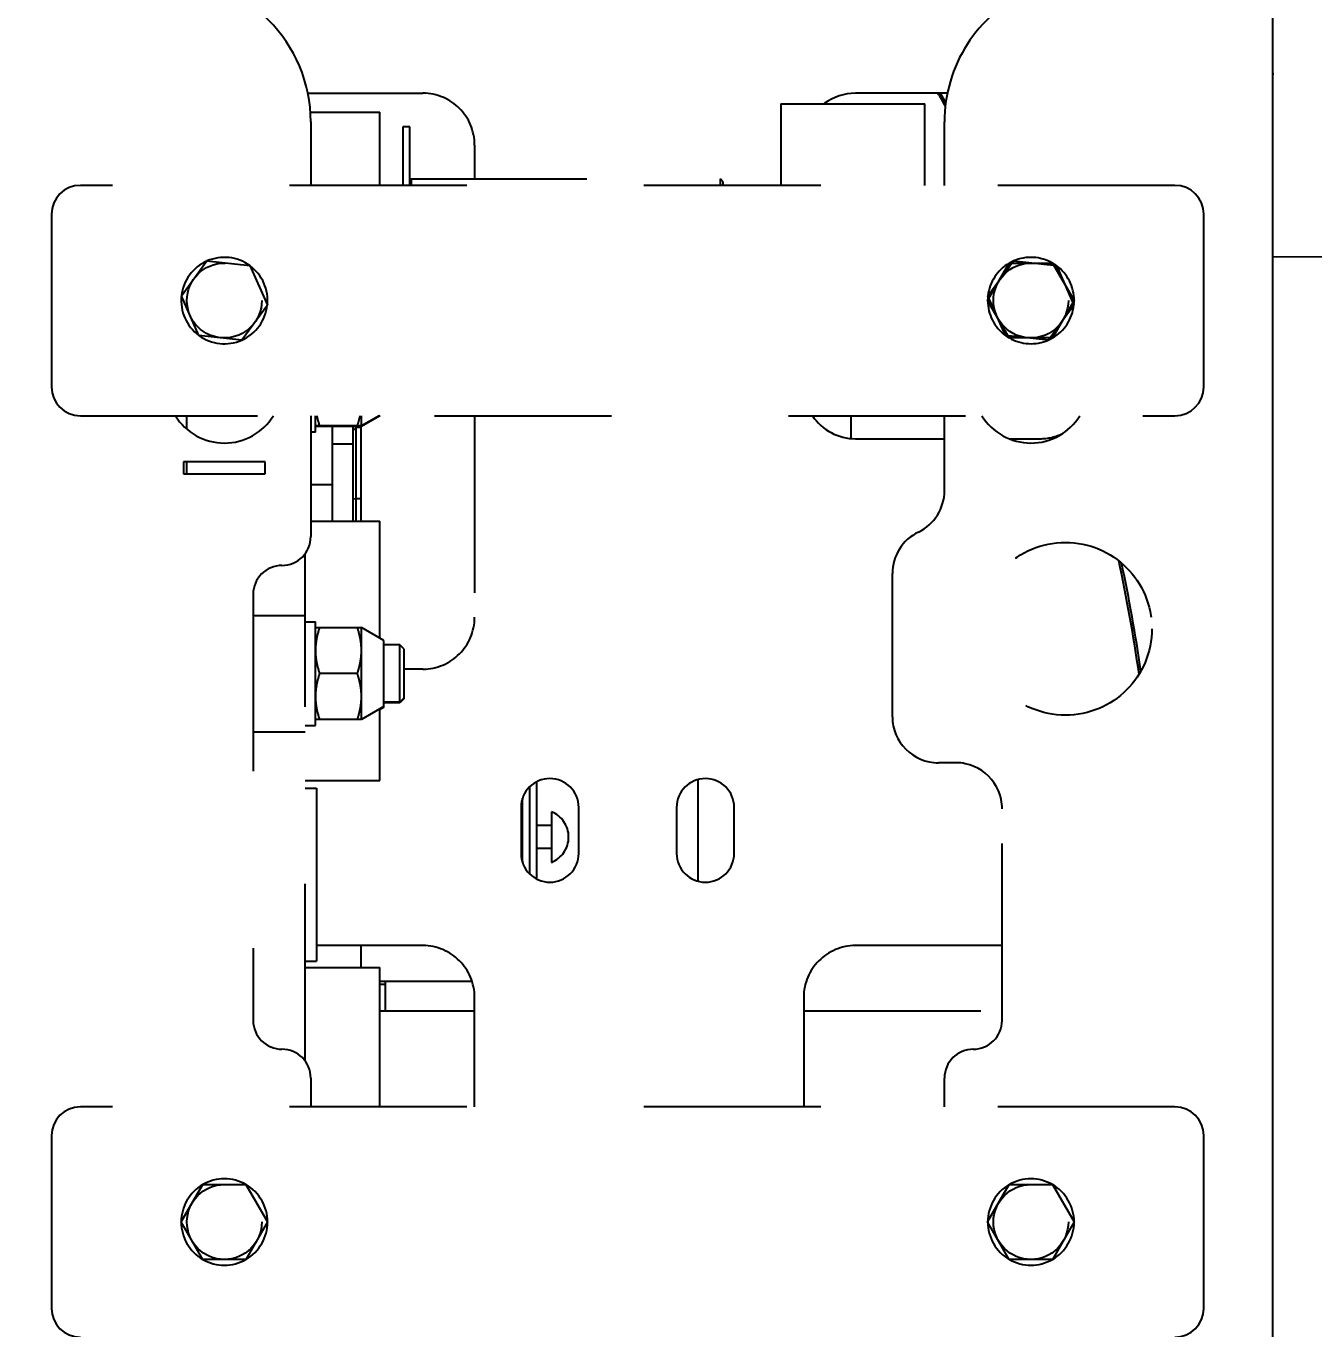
# Model space of a CAD drawing. Header units: millimetres. Extents: x 11802 to 19889, y -472 to 9054.
# Drawn here: x 16755.8 to 16979.4, y 3230.8 to 3457 of the extents above; entities that cross this region are included whole.
import ezdxf

# ---------------------------------------------------------------- set-up
doc = ezdxf.new("R2010")
doc.units = ezdxf.units.MM
doc.header["$LTSCALE"] = 307.34
doc.header["$PDMODE"] = 3
doc.header["$PDSIZE"] = 8
doc.linetypes.add('DOT', pattern=[0.2, 0.1, -0.1])
doc.layers.get('0').update_dxf_attribs({"linetype": 'CONTINUOUS'})
doc.layers.get('Defpoints').update_dxf_attribs({"linetype": 'CONTINUOUS'})
doc.styles.get("Standard").update_dxf_attribs({"font": 'calibri.ttf'})
doc.dimstyles.new('DIMSTYLE_2', dxfattribs={"dimtxt": 35, "dimasz": 35, "dimexe": 1.5, "dimexo": 1, "dimgap": 0.875, "dimtad": 1, "dimdec": 0, "dimdsep": 46, "dimtxsty": 'Standard', "dimblk": '_FILLED', "dimblk1": '_FILLED', "dimblk2": '_FILLED', "dimcen": 0.09, "dimazin": 2, "dimtp": 0.01, "dimtm": 0.01, "dimtfac": 1, "dimtdec": 0, "dimtofl": 0, "dimtmove": 0, "dimatfit": 3, "dimldrblk": '_FILLED', "dimfxl": 1, "dimtolj": 1, "dimarcsym": 0})

# ---------------------------------------------------------------- blocks, each defined once
blk = doc.blocks.new('_FILLED')
at = {"color": 0, "linetype": 'ByBlock'}
blk.add_solid([(0, 0), (-1, 0.2143), (-1, -0.2143)], dxfattribs=at)
blk = doc.blocks.new('*D164')
at = {"color": 0, "linetype": 'Continuous', "lineweight": -2}
for p, q in [((16972.25, 3804.97), (16972.25, 3744.5)), ((16343.6, 3267.72), (16343.6, 3747.5)), ((16378.6, 3746), (16937.25, 3746))]:
    blk.add_line(p, q, dxfattribs=at)
at = {"layer": 'Defpoints', "color": 0}
for p in [(16972.25, 3805.97), (16972.25, 3746), (16343.6, 3266.72)]:
    blk.add_point(p, dxfattribs=at)
at = {"color": 0, "linetype": 'ByBlock', "lineweight": -2, "xscale": 35, "yscale": 35, "zscale": 35}
for p, rotation in [((16343.6, 3746), 179.9999902335), ((16972.25, 3746), 359.9999902334998)]:
    blk.add_blockref('_FILLED', p, dxfattribs=dict(at, rotation=rotation))
at = {"color": 0, "insert": (16648.09, 3793.54), "char_height": 35, "attachment_point": 2, "rotation": 360, "line_spacing_factor": 0.9}
blk.add_mtext('\\A1;AFU-630', dxfattribs=at)
blk = doc.blocks.new('*D379')
at = {"color": 0, "linetype": 'Continuous', "lineweight": -2}
for p, q in [((16107.81, 3441.04), (16107.81, 3870.15)), ((16142.81, 3868.65), (16937.25, 3868.65)), ((16972.25, 3690.6), (16972.25, 3870.15))]:
    blk.add_line(p, q, dxfattribs=at)
at = {"layer": 'Defpoints', "color": 0}
for p in [(16972.25, 3868.65), (16972.25, 3689.6), (16107.81, 3440.04)]:
    blk.add_point(p, dxfattribs=at)
at = {"color": 0, "linetype": 'ByBlock', "lineweight": -2, "xscale": 35, "yscale": 35, "zscale": 35, "rotation": 180}
blk.add_blockref('_FILLED', (16107.81, 3868.65), dxfattribs=at)
at = {"color": 0, "linetype": 'ByBlock', "lineweight": -2, "xscale": 35, "yscale": 35, "zscale": 35}
blk.add_blockref('_FILLED', (16972.25, 3868.65), dxfattribs=at)
at = {"color": 0, "insert": (16540.03, 3887.45), "char_height": 35, "attachment_point": 5}
blk.add_mtext('\\A1;\\A1;864', dxfattribs=at)

msp = doc.modelspace()

# ---------------------------------------------------------------- hatches: boundary and pattern name
at = {"linetype": 'ByBlock', "lineweight": 30}
h = msp.add_hatch(dxfattribs=at)
h.set_pattern_fill('AR-SAND', color=256, angle=90)
h.set_pattern_definition([(127.5, (17718.592, -3718.956), (-48.94132, -1.60003), [0, -38.608, 0, -43.18, 0, -41.275]), (97.5, (17718.59, -3718.956), (-71.6825, 44.95233), [0, -20.828, 0, -34.798, 0, -13.335]), (57.5, (17718.59, -3750.2), (-0.14372, 79.09924), [0, -12.7, 0, -45.72, 0, -59.69]), (47.5, (17718.59, -3750.2), (-22.29293, 76.35565), [0, -6.35, 0, -29.972, 0, -34.29])])
h.paths.add_polyline_path([(17146.62104, 3805.93432), (17146.62104, 3764.36837), (17146.62104, 3414.36837), (16971.62104, 3414.36837), (16971.62104, 3805.93432)])

# ---------------------------------------------------------------- linework, layer by layer
at = {"color": 0, "linetype": 'Continuous'}
for p, q in [((16972.24996, 1431.87286), (16972.24996, 3805.97267)), ((16804.74119, 3445.33236), (16824.68996, 3445.33236)), ((16886.84996, 3443.51154), (16911.84996, 3443.51154)), ((16915.75873, 3445.33236), (16899.80996, 3445.33236)), ((16760.24996, 3424.33236), (16760.24996, 3394.33236)), ((16960.24996, 3394.33236), (16960.24996, 3424.33236)), ((16760.24996, 3264.33236), (16760.24996, 3234.33236)), ((16960.24996, 3234.33236), (16960.24996, 3264.33236))]:
    msp.add_line(p, q, dxfattribs=at)
at = {"color": 0, "linetype": 'DOT'}
for p, q in [((16886.84996, 3443.51154), (16886.84996, 3429.33236)), ((16911.84996, 3429.33236), (16911.84996, 3443.51154)), ((16805.19115, 3442.01154), (16817.24996, 3442.01154)), ((16817.24996, 3429.33236), (16817.24996, 3442.01154)), ((16805.24996, 3440.33236), (16805.24996, 3429.33236)), ((16821.24996, 3439.51154), (16821.24996, 3429.33236)), ((16822.44996, 3439.51154), (16821.24996, 3439.51154)), ((16822.44996, 3429.33236), (16822.44996, 3439.51154)), ((16915.24996, 3429.33236), (16915.24996, 3440.33236)), ((16833.68996, 3436.33236), (16833.68996, 3430.46154)), ((16822.44996, 3430.46154), (16876.34996, 3430.46154)), ((16822.74996, 3429.33236), (16822.74996, 3430.46154)), ((16876.34996, 3429.33236), (16876.34996, 3430.46154)), ((16876.84996, 3429.96154), (16876.34996, 3430.46154)), ((16876.84996, 3429.33236), (16876.84996, 3429.96154)), ((16955.24996, 3429.33236), (16765.24996, 3429.33236)), ((16782.78802, 3410.14029), (16787.21868, 3416.19856)), ((16787.21868, 3416.19856), (16794.68062, 3415.39063)), ((16922.78802, 3410.14029), (16927.21868, 3416.19856)), ((16927.21868, 3416.19856), (16934.68062, 3415.39063)), ((16794.68062, 3415.39063), (16797.7119, 3408.52443)), ((16922.74441, 3409.33236), (16926.49719, 3415.83236)), ((16926.49719, 3415.83236), (16934.00274, 3415.83236)), ((16934.00274, 3415.83236), (16937.75552, 3409.33236)), ((16934.68062, 3415.39063), (16937.7119, 3408.52443)), ((16785.8193, 3403.2741), (16782.78802, 3410.14029)), ((16926.49719, 3402.83236), (16922.74441, 3409.33236)), ((16925.8193, 3403.2741), (16922.78802, 3410.14029)), ((16937.75552, 3409.33236), (16934.00274, 3402.83236)), ((16797.7119, 3408.52443), (16793.28124, 3402.46616)), ((16937.7119, 3408.52443), (16933.28124, 3402.46616)), ((16793.28124, 3402.46616), (16785.8193, 3403.2741)), ((16933.28124, 3402.46616), (16925.8193, 3403.2741)), ((16934.00274, 3402.83236), (16926.49719, 3402.83236)), ((16765.24996, 3389.33236), (16955.24996, 3389.33236)), ((16783.74996, 3386.99562), (16783.74996, 3389.33236)), ((16805.24996, 3389.33236), (16805.24996, 3368.33236)), ((16806.04996, 3386.46428), (16806.04996, 3389.33236)), ((16817.12184, 3389.33236), (16814.04996, 3387.55881)), ((16817.28558, 3389.33236), (16814.04996, 3387.46428)), ((16814.04996, 3387.46428), (16814.04996, 3389.33236)), ((16833.68996, 3389.33236), (16833.68996, 3354.33236)), ((16899.0274, 3385.33236), (16899.0274, 3389.33236)), ((16915.24996, 3376.33236), (16915.24996, 3389.33236)), ((16814.04996, 3387.55881), (16806.04996, 3387.55881)), ((16814.04996, 3387.46428), (16806.04996, 3387.46428)), ((16806.73331, 3387.55868), (16806.73625, 3387.5497)), ((16809.0102, 3371.01156), (16809.0102, 3387.46428)), ((16812.6274, 3371.01156), (16812.6274, 3387.46428)), ((16812.6274, 3386.77892), (16813.1274, 3387.25727)), ((16813.1274, 3371.01156), (16813.1274, 3387.46428)), ((16814.0102, 3387.25727), (16813.1274, 3387.25727)), ((16813.36316, 3387.54982), (16813.36607, 3387.55881)), ((16813.36368, 3387.5497), (16813.36662, 3387.55868)), ((16814.0102, 3371.01156), (16814.0102, 3387.46428)), ((16805.24996, 3386.55881), (16806.04996, 3386.55881)), ((16812.6274, 3384.37267), (16809.0102, 3384.37267)), ((16899.80996, 3385.33236), (16915.24996, 3385.33236)), ((16926.47294, 3385.33236), (16931.80996, 3385.33236)), ((16783.14996, 3381.33236), (16783.14996, 3379.23236)), ((16797.34996, 3381.33236), (16783.14996, 3381.33236)), ((16783.74996, 3379.23236), (16783.74996, 3381.33236)), ((16797.34996, 3379.23236), (16797.34996, 3381.33236)), ((16783.14996, 3379.23236), (16797.34996, 3379.23236)), ((16805.24996, 3377.38052), (16809.0102, 3377.38052)), ((16812.6274, 3374.94233), (16813.1274, 3374.90153)), ((16814.0102, 3374.90153), (16813.1274, 3374.90153)), ((16805.24996, 3371.01156), (16817.24996, 3371.01156)), ((16817.24996, 3350.72158), (16817.24996, 3371.01156)), ((16804.24996, 3277.32691), (16804.24996, 3365.33779)), ((16906.20039, 3337.07448), (16906.20039, 3361.92085)), ((16795.24996, 3358.33236), (16795.24996, 3284.33236)), ((16795.24996, 3354.6691), (16804.24996, 3354.6691)), ((16804.24996, 3353.5691), (16806.04996, 3353.5691)), ((16806.04996, 3335.56911), (16806.04996, 3353.5691)), ((16806.04996, 3352.5691), (16814.04996, 3352.5691)), ((16814.04996, 3336.5691), (16814.04996, 3352.5691)), ((16817.94996, 3350.31744), (16814.04996, 3352.5691)), ((16817.94996, 3338.70568), (16817.94996, 3350.31744)), ((16820.69996, 3349.5691), (16817.94996, 3349.5691)), ((16820.69996, 3339.45402), (16820.69996, 3349.5691)), ((16821.44996, 3348.8191), (16820.69996, 3349.5691)), ((16821.44996, 3340.20402), (16821.44996, 3348.8191)), ((16813.33543, 3344.5691), (16806.76449, 3344.5691)), ((16824.68996, 3345.33236), (16821.44996, 3345.33236)), ((16820.69996, 3339.5691), (16817.94996, 3339.5691)), ((16820.69996, 3339.45402), (16817.94996, 3339.45402)), ((16821.44996, 3340.3191), (16820.69996, 3339.5691)), ((16821.44996, 3340.20402), (16820.69996, 3339.45402)), ((16817.94996, 3338.82077), (16814.04996, 3336.5691)), ((16817.94996, 3338.70568), (16817.24996, 3338.30154)), ((16817.24996, 3326.01156), (16817.24996, 3338.41662)), ((16804.24996, 3335.5691), (16806.04996, 3335.5691)), ((16814.04996, 3336.5691), (16806.04996, 3336.5691)), ((16795.24996, 3334.4691), (16804.24996, 3334.4691)), ((16917.24996, 3329.07448), (16914.20039, 3329.07448)), ((16804.24996, 3326.01156), (16817.24996, 3326.01156)), ((16844.4102, 3325.74413), (16844.4102, 3308.92152)), ((16872.4102, 3326.14256), (16872.4102, 3308.52275)), ((16804.24996, 3324.63918), (16806.24996, 3324.63918)), ((16806.24996, 3324.63918), (16806.24996, 3294.63918)), ((16843.2102, 3324.85355), (16843.2102, 3309.81103)), ((16841.74996, 3321.33236), (16841.74996, 3313.33236)), ((16842.0102, 3311.74525), (16842.0102, 3322.92036)), ((16851.74996, 3313.33236), (16851.74996, 3321.33236)), ((16868.74996, 3321.33236), (16868.74996, 3313.33236)), ((16878.74996, 3313.33236), (16878.74996, 3321.33236)), ((16925.24996, 3284.33236), (16925.24996, 3321.07448)), ((16847.0102, 3320.56718), (16847.0102, 3311.76718)), ((16847.0102, 3318.16718), (16844.4102, 3318.16718)), ((16847.0102, 3314.16718), (16844.4102, 3314.16718)), ((16824.68996, 3297.33236), (16806.24996, 3297.33236)), ((16814.0102, 3293.51158), (16814.0102, 3297.33236)), ((16925.24996, 3297.33236), (16899.80996, 3297.33236)), ((16804.24996, 3294.63918), (16806.24996, 3294.63918)), ((16804.24996, 3293.51158), (16817.24996, 3293.51158)), ((16817.24996, 3269.33236), (16817.24996, 3293.51158)), ((16817.24996, 3291.1351), (16833.23357, 3291.1351)), ((16817.24996, 3290.61801), (16818.2102, 3290.61801)), ((16818.2102, 3285.97267), (16818.2102, 3291.12913)), ((16833.68996, 3269.33236), (16833.68996, 3288.33236)), ((16890.80996, 3288.33236), (16890.80996, 3269.33236)), ((16817.24996, 3285.97267), (16833.68996, 3285.97267)), ((16890.80996, 3285.97267), (16925.24996, 3285.97267)), ((16805.24996, 3274.33236), (16805.24996, 3269.33236)), ((16915.24996, 3269.33236), (16915.24996, 3274.33236)), ((16955.24996, 3269.33236), (16765.24996, 3269.33236)), ((16782.74441, 3249.33236), (16786.49719, 3255.83236)), ((16786.49719, 3255.83236), (16794.00274, 3255.83236)), ((16794.00274, 3255.83236), (16797.75552, 3249.33236)), ((16922.74441, 3249.33236), (16926.49719, 3255.83236)), ((16926.49719, 3255.83236), (16934.00274, 3255.83236)), ((16934.00274, 3255.83236), (16937.75552, 3249.33236)), ((16786.49719, 3242.83236), (16782.74441, 3249.33236)), ((16797.75552, 3249.33236), (16794.00274, 3242.83236)), ((16926.49719, 3242.83236), (16922.74441, 3249.33236)), ((16937.75552, 3249.33236), (16934.00274, 3242.83236)), ((16794.00274, 3242.83236), (16786.49719, 3242.83236)), ((16934.00274, 3242.83236), (16926.49719, 3242.83236))]:
    msp.add_line(p, q, dxfattribs=at)
msp.add_line((17147.93759, 3415.97267), (16972.24996, 3416.93432))
for centre, radius in [((16790.24996, 3409.33236), 6.5), ((16930.24996, 3409.33236), 6.5), ((16936.24996, 3352.33236), 15), ((16790.24996, 3249.33236), 6.5), ((16930.24996, 3249.33236), 6.5)]:
    msp.add_circle(centre, radius, dxfattribs=at)
for centre, radius, start, end in [((16780.24996, 3440.33236), 25, 0, 90), ((16940.24996, 3440.33236), 25, 114.8447843, 180), ((16824.68996, 3436.33236), 9, 0, 90), ((16790.24996, 3409.33236), 7.5, 113.9080222, 173.7352925), ((16790.24996, 3409.33236), 7.5, 53.9109678, 113.73718), ((16930.24996, 3409.33236), 7.5, 113.9063181, 119.9019952), ((16930.24996, 3409.33236), 7.5, 60.0982481, 113.7391939), ((16790.24996, 3409.33236), 7.5, 353.9116097, 53.7348779), ((16930.24996, 3409.33236), 7.5, 120.1001879, 173.7370298), ((16930.24996, 3409.33236), 7.5, 53.9093029, 59.9001992), ((16930.24996, 3409.33236), 7.5, 0.0998008, 53.7367553), ((16790.24996, 3409.33236), 7.5, 173.9116097, 233.7348779), ((16930.24996, 3409.33236), 7.5, 173.9099439, 179.8998945), ((16930.24996, 3409.33236), 7.5, 180.0998008, 233.7367553), ((16930.24996, 3409.33236), 7.5, 353.9099439, 359.8998945), ((16790.24996, 3409.33236), 7.5, 293.9080222, 353.7352925), ((16930.24996, 3409.33236), 7.5, 300.1001879, 353.7370298), ((16790.24996, 3409.33236), 7.5, 233.9109678, 293.73718), ((16930.24996, 3409.33236), 7.5, 233.9093029, 239.9001992), ((16930.24996, 3409.33236), 7.5, 240.0982481, 293.7391939), ((16930.24996, 3409.33236), 7.5, 293.9063181, 299.9019952), ((16790.24996, 3394.58236), 10, 211.6821013, 328.3015026), ((16899.80996, 3394.33236), 9, 213.7716169, 270), ((16930.24996, 3394.58236), 10, 211.6821013, 328.3015026), ((16824.38446, 3393.33777), 18.57313, 198.157916, 198.435449), ((16795.71538, 3393.3378), 18.57322, 341.564551, 341.8420849), ((16931.80996, 3394.33236), 9, 270, 296.6242765), ((16907.24996, 3376.33236), 8, 295.7472107, 0), ((16914.20039, 3361.92085), 8, 115.7472107, 180), ((16800.24996, 3368.33236), 5, 270, 0), ((16671.71097, 3305.02107), 280.1, 8.0911591, 12.1929513), ((16800.24996, 3358.33236), 5, 90, 180), ((16671.71097, 3305.02107), 280.49174, 8.1902404, 12.0914851), ((16824.68996, 3354.33236), 9, 270, 0), ((16914.20039, 3337.07448), 8, 180, 270), ((16917.24996, 3321.07448), 8, 0, 90), ((16846.74996, 3321.33236), 5, 0, 180), ((16873.74996, 3321.33236), 5, 0, 180), ((16843.73687, 3316.16718), 4.72667, 111.426246, 114.8634011), ((16845.28354, 3316.16718), 4.72667, 291.426246, 68.573754), ((16846.74996, 3313.33236), 5, 180, 0), ((16873.74996, 3313.33236), 5, 180, 0), ((16824.68996, 3288.33236), 9, 0, 90), ((16899.80996, 3288.33236), 9, 90, 180), ((16800.24996, 3284.33236), 5, 180, 270), ((16920.24996, 3284.33236), 5, 270, 0), ((16800.24996, 3274.33236), 5, 0, 90), ((16920.24996, 3274.33236), 5, 90, 180), ((16790.24996, 3249.33236), 7.5, 120.1001988, 179.8999108), ((16790.24996, 3249.33236), 7.5, 60.0982677, 119.9020244), ((16790.24996, 3249.33236), 7.5, 0.099825, 59.9002207), ((16930.24996, 3249.33236), 7.5, 120.1001867, 179.899893), ((16930.24996, 3249.33236), 7.5, 60.098246, 119.9019923), ((16930.24996, 3249.33236), 7.5, 0.0997982, 59.9001971), ((16790.24996, 3249.33236), 7.5, 180.099825, 239.9002207), ((16790.24996, 3249.33236), 7.5, 300.1001988, 359.8999108), ((16930.24996, 3249.33236), 7.5, 180.0997982, 239.9001971), ((16930.24996, 3249.33236), 7.5, 300.1001867, 359.899893), ((16790.24996, 3249.33236), 7.5, 240.0982677, 299.9020244), ((16930.24996, 3249.33236), 7.5, 240.098246, 299.9019923)]:
    msp.add_arc(centre, radius, start, end, dxfattribs=at)
at = {"color": 0, "linetype": 'Continuous'}
for centre, radius, start, end in [((16899.80996, 3436.33236), 9, 90, 127.0146088), ((16671.71097, 3305.02107), 280.1, 29.5304199, 30.0676404), ((16671.71097, 3305.02107), 280.49174, 29.6385954, 30.0210666), ((16765.24996, 3424.33236), 5, 90, 180), ((16955.24996, 3424.33236), 5, 0, 90), ((16765.24996, 3394.33236), 5, 180, 270), ((16955.24996, 3394.33236), 5, 270, 0), ((16671.71097, 3305.02107), 291.6, 185.343183, 300.1630563), ((16671.71097, 3305.02107), 287.5, 185.4894734, 300.6414256), ((16671.71097, 3305.02107), 280.49174, 185.5554893, 301.4929297), ((16671.71097, 3305.02107), 280.1, 185.5632839, 301.541825), ((16765.24996, 3264.33236), 5, 90, 180), ((16955.24996, 3264.33236), 5, 0, 90), ((16765.24996, 3234.33236), 5, 180, 270), ((16955.24996, 3234.33236), 5, 270, 0)]:
    msp.add_arc(centre, radius, start, end, dxfattribs=at)
at = {"color": 0, "linetype": 'DOT'}
for points in [[(16806.28262, 3389.33225), (16806.40504, 3388.73203), (16806.57078, 3388.13996), (16806.76449, 3387.55881)], [(16813.33543, 3387.55881), (16813.52915, 3388.13996), (16813.69488, 3388.73203), (16813.8173, 3389.33225)]]:
    msp.add_open_spline(points, degree=3, dxfattribs=at)
for points, knots in [([(16806.76449, 3352.5691), (16806.54882, 3351.92208), (16806.18764, 3350.60743), (16806.04996, 3349.24603), (16806.04996, 3348.5691)], [0, 0, 0, 0, 0.501872335, 1, 1, 1, 1]), ([(16814.04996, 3348.5691), (16814.04996, 3349.24603), (16813.91228, 3350.60743), (16813.5511, 3351.92208), (16813.33543, 3352.5691)], [0, 0, 0, 0, 0.498127738, 1, 1, 1, 1]), ([(16806.04996, 3348.5691), (16806.04996, 3347.89217), (16806.18764, 3346.53077), (16806.54882, 3345.21612), (16806.76449, 3344.5691)], [0, 0, 0, 0, 0.49812774, 1, 1, 1, 1]), ([(16813.33543, 3344.5691), (16813.5511, 3345.21612), (16813.91228, 3346.53077), (16814.04996, 3347.89217), (16814.04996, 3348.5691)], [0, 0, 0, 0, 0.501872333, 1, 1, 1, 1]), ([(16806.76449, 3344.5691), (16806.54882, 3343.92208), (16806.18764, 3342.60743), (16806.04996, 3341.24603), (16806.04996, 3340.5691)], [0, 0, 0, 0, 0.501872335, 1, 1, 1, 1]), ([(16814.04996, 3340.5691), (16814.04996, 3341.24603), (16813.91228, 3342.60743), (16813.5511, 3343.92208), (16813.33543, 3344.5691)], [0, 0, 0, 0, 0.498127738, 1, 1, 1, 1]), ([(16806.04996, 3340.5691), (16806.04996, 3339.89217), (16806.18764, 3338.53077), (16806.54882, 3337.21612), (16806.76449, 3336.5691)], [0, 0, 0, 0, 0.49812774, 1, 1, 1, 1]), ([(16813.33543, 3336.5691), (16813.5511, 3337.21612), (16813.91228, 3338.53077), (16814.04996, 3339.89217), (16814.04996, 3340.5691)], [0, 0, 0, 0, 0.501872333, 1, 1, 1, 1])]:
    msp.add_open_spline(points, degree=3, knots=knots, dxfattribs=at)

# ---------------------------------------------------------------- dimensions: what is measured, and where the dimension line sits
at = {"color": 0, "linetype": 'Continuous'}
dim = msp.add_linear_dim(base=(16972.24996, 3868.6472), p1=(16107.8102, 3440.04455), p2=(16972.24996, 3689.59828), text='\\A1;864', dimstyle='DIMSTYLE_2', override={"dimtxsty": 'Standard', "dimldrblk": '_FILLED'}, dxfattribs=at)
dim.commit()
dim.dimension.update_dxf_attribs({"geometry": '*D379', "text_midpoint": (16540.03008, 3887.45296)})
dim = msp.add_linear_dim(base=(16972.24995, 3746.00149), p1=(16343.59834, 3266.72097), p2=(16972.24996, 3805.97267), angle=359.9999902, text='AFU-630', dimstyle='DIMSTYLE_2', override={"dimtxsty": 'Standard'}, dxfattribs=at)
dim.commit()
dim.dimension.update_dxf_attribs({"geometry": '*D164', "text_midpoint": (16648.0866, 3746.00154), "dimtype": 160})

doc.saveas('drawing.dxf')
